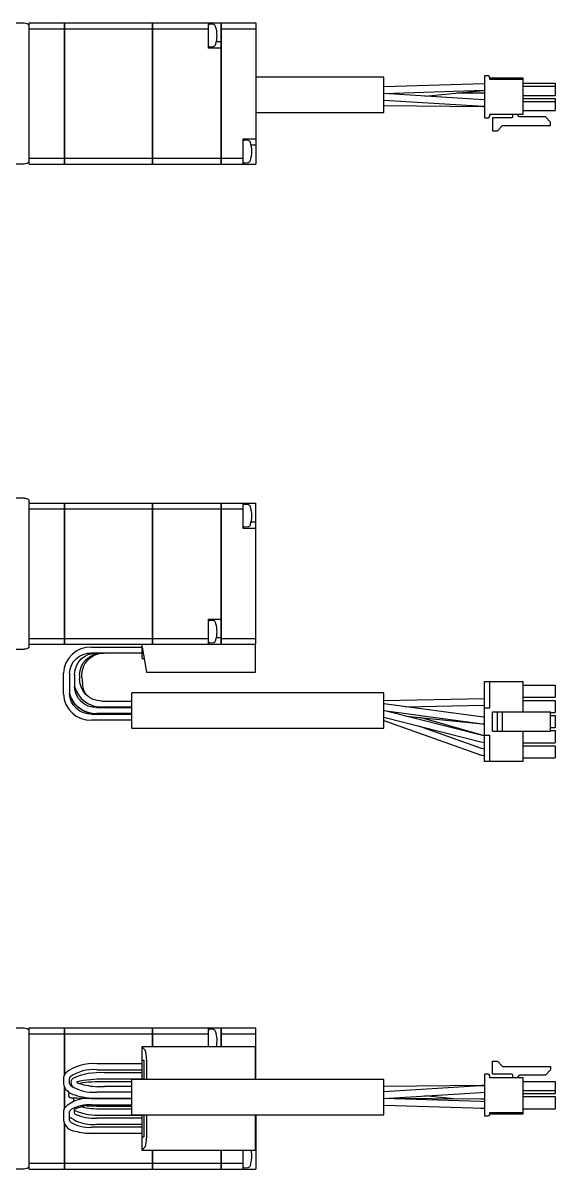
# Model space of a CAD drawing. Extents: x 0 to 602, y -8 to 237.
# Drawn here: x 185.2 to 290.8, y 10 to 237.4 of the extents above; entities that cross this region are included whole.
import ezdxf

# ---------------------------------------------------------------- set-up
doc = ezdxf.new("R2010")
doc.units = 0
doc.header["$LTSCALE"] = 0.5
doc.layers.add('MSM_CONTINUOUS', color=7, linetype='CONTINUOUS')

msp = doc.modelspace()

# ---------------------------------------------------------------- linework, layer by layer
at = {"layer": 'MSM_CONTINUOUS'}
for p, q in [((165.92, 237.36), (185.42, 237.36)), ((186.42, 209.36), (186.42, 237.36)), ((186.42, 237.36), (193.41, 237.36)), ((193.41, 209.36), (193.41, 237.36)), ((193.42, 237.35), (193.41, 237.35)), ((193.42, 237.36), (193.42, 209.36)), ((193.42, 237.36), (210.91, 237.36)), ((210.91, 209.36), (210.91, 237.36)), ((210.92, 237.35), (210.91, 237.35)), ((210.92, 237.36), (210.92, 209.36)), ((210.92, 237.36), (224.52, 237.36)), ((222.02, 232.36), (222.02, 237.36)), ((223.01, 237.02), (222.24, 237.09)), ((224.52, 209.36), (224.52, 237.36)), ((224.52, 237.35), (224.53, 237.35)), ((224.53, 237.36), (224.53, 209.36)), ((224.53, 237.36), (231.42, 237.36)), ((231.42, 237.36), (231.42, 209.36)), ((186.42, 236.2), (193.41, 236.2)), ((193.42, 236.19), (193.41, 236.19)), ((193.42, 236.2), (210.91, 236.2)), ((210.92, 236.19), (210.91, 236.19)), ((210.92, 236.2), (222.02, 236.2)), ((224.52, 236.19), (224.53, 236.19)), ((224.53, 236.2), (231.42, 236.2)), ((224.52, 232.36), (222.02, 232.36)), ((222.24, 232.63), (223.01, 232.69)), ((224.52, 233.61), (223.59, 233.61)), ((256.82, 226.59), (231.42, 226.59)), ((256.82, 219.59), (256.82, 226.59)), ((276.71, 225.3), (256.82, 224.66)), ((276.82, 225.31), (276.71, 225.3)), ((277.54, 226.83), (276.82, 226.83)), ((276.82, 226.83), (276.82, 218.55)), ((277.84, 226.12), (277.84, 226.53)), ((284.47, 226.37), (277.84, 226.37)), ((284.47, 226.12), (277.84, 226.12)), ((284.47, 219.26), (284.47, 226.37)), ((284.47, 225.39), (290.82, 225.39)), ((290.82, 225.39), (290.82, 222.99)), ((256.82, 223.36), (276.75, 224)), ((276.7, 222.12), (256.84, 223.36)), ((264.98, 222.85), (276.54, 223.98)), ((271.3, 223.47), (276.16, 223.5)), ((276.16, 223.5), (276.82, 223.5)), ((276.54, 223.98), (276.82, 224)), ((276.75, 224), (276.82, 224.01)), ((284.47, 224.79), (290.82, 224.79)), ((284.47, 222.99), (290.82, 222.99)), ((256.82, 222.06), (276.62, 220.82)), ((256.82, 220.96), (276.49, 220.81)), ((276.82, 222.12), (276.04, 222.16)), ((276.49, 220.81), (276.82, 220.81)), ((276.62, 220.82), (276.82, 220.81)), ((276.82, 222.11), (276.7, 222.12)), ((284.47, 222.39), (290.82, 222.39)), ((284.47, 221.79), (290.82, 221.79)), ((290.82, 222.39), (290.82, 219.99)), ((231.42, 219.59), (256.82, 219.59)), ((276.82, 218.55), (277.54, 218.55)), ((277.84, 219.26), (284.47, 219.26)), ((277.84, 218.85), (277.84, 219.26)), ((282.22, 218.51), (278.37, 218.51)), ((278.37, 218.51), (278.37, 215.98)), ((282.37, 219.26), (282.37, 218.66)), ((283.52, 218.98), (283.52, 219.26)), ((288.93, 218.7), (283.8, 218.7)), ((284.47, 219.99), (290.82, 219.99)), ((289.93, 217.7), (288.93, 218.7)), ((279.37, 215.98), (280.39, 217)), ((280.39, 217), (289.93, 217)), ((289.93, 217), (289.93, 217.7)), ((228.92, 209.36), (228.92, 214.36)), ((228.92, 214.36), (231.42, 214.36)), ((229.9, 214.02), (229.13, 214.09)), ((278.37, 215.98), (279.37, 215.98)), ((231.42, 213.11), (230.48, 213.11)), ((185.42, 209.36), (183.42, 209.36)), ((186.42, 210.51), (193.41, 210.51)), ((186.42, 209.36), (193.41, 209.36)), ((193.42, 210.52), (193.41, 210.52)), ((193.42, 209.37), (193.41, 209.37)), ((193.42, 210.51), (210.91, 210.51)), ((193.42, 209.36), (210.91, 209.36)), ((210.92, 210.52), (210.91, 210.52)), ((210.92, 209.37), (210.91, 209.37)), ((210.92, 210.51), (224.52, 210.51)), ((210.92, 209.36), (224.52, 209.36)), ((224.52, 210.52), (224.53, 210.52)), ((224.52, 209.37), (224.53, 209.37)), ((224.53, 210.51), (228.92, 210.51)), ((224.53, 209.36), (231.42, 209.36)), ((229.13, 209.63), (229.9, 209.69)), ((185.42, 143.1), (171.42, 143.1)), ((186.42, 113.48), (186.42, 142.72)), ((186.42, 142.1), (193.41, 142.1)), ((193.41, 114.1), (193.41, 142.1)), ((193.42, 142.09), (193.41, 142.09)), ((193.42, 142.1), (193.42, 114.1)), ((193.42, 142.1), (210.91, 142.1)), ((210.91, 114.1), (210.91, 142.1)), ((210.92, 142.09), (210.91, 142.09)), ((210.92, 142.1), (210.92, 114.1)), ((210.92, 142.1), (224.52, 142.1)), ((224.52, 114.1), (224.52, 142.1)), ((224.52, 142.09), (224.53, 142.09)), ((224.53, 142.1), (224.53, 114.1)), ((224.53, 142.1), (231.42, 142.1)), ((228.92, 137.1), (228.92, 142.1)), ((229.9, 141.77), (229.13, 141.83)), ((231.42, 114.1), (231.42, 142.1)), ((186.42, 140.95), (193.41, 140.95)), ((193.42, 140.94), (193.41, 140.94)), ((193.42, 140.95), (210.91, 140.95)), ((210.92, 140.94), (210.91, 140.94)), ((210.92, 140.95), (224.52, 140.95)), ((224.52, 140.94), (224.53, 140.94)), ((224.53, 140.95), (228.92, 140.95)), ((231.42, 137.1), (228.92, 137.1)), ((229.13, 137.37), (229.9, 137.44)), ((231.42, 138.35), (230.48, 138.35)), ((222.02, 114.1), (222.02, 119.1)), ((222.02, 119.1), (224.52, 119.1)), ((223.01, 118.77), (222.24, 118.83)), ((186.42, 115.26), (193.41, 115.26)), ((186.42, 114.1), (193.41, 114.1)), ((193.42, 115.25), (193.41, 115.25)), ((193.42, 114.11), (193.41, 114.11)), ((193.42, 115.26), (210.91, 115.26)), ((193.42, 114.1), (231.42, 114.1)), ((208.82, 111.3), (208.82, 114.1)), ((210.92, 115.25), (210.91, 115.25)), ((210.92, 114.11), (210.91, 114.11)), ((210.92, 115.26), (222.02, 115.26)), ((222.24, 114.37), (223.01, 114.44)), ((224.52, 115.35), (223.59, 115.35)), ((224.52, 115.25), (224.53, 115.25)), ((224.52, 114.11), (224.53, 114.11)), ((224.53, 115.26), (231.42, 115.26)), ((231.32, 108.6), (231.32, 114.1)), ((171.42, 113.1), (185.42, 113.1)), ((198.82, 113.55), (208.82, 113.55)), ((208.82, 112.35), (198.82, 112.35)), ((201.3, 112.35), (201.07, 112.35)), ((208.82, 113.5), (209.69, 108.6)), ((208.82, 111.3), (209.21, 111.3)), ((193.22, 104.25), (193.22, 108.35)), ((194.42, 108.35), (194.42, 104.25)), ((195.42, 108.19), (195.42, 105.71)), ((196.42, 108.04), (196.42, 107.16)), ((196.9, 107.59), (197.02, 106.2)), ((209.69, 108.6), (231.32, 108.6)), ((276.82, 90.85), (276.82, 106.7)), ((276.82, 106.7), (284.47, 106.7)), ((277.84, 101.51), (277.84, 106.7)), ((284.47, 100.71), (284.47, 106.7)), ((284.47, 105.98), (290.82, 105.98)), ((290.82, 105.98), (290.82, 103.58)), ((194.43, 104.26), (194.42, 104.29)), ((200.82, 102.85), (206.82, 102.85)), ((206.82, 97.45), (206.82, 104.45)), ((256.82, 104.45), (206.82, 104.45)), ((256.82, 97.45), (256.82, 104.45)), ((276.72, 103.3), (256.82, 102.9)), ((276.82, 103.3), (276.65, 103.3)), ((276.82, 103.3), (276.72, 103.3)), ((284.47, 103.58), (290.82, 103.58)), ((284.47, 102.98), (290.82, 102.98)), ((290.82, 102.98), (290.82, 100.58)), ((198.82, 100.25), (206.82, 100.25)), ((199.11, 101.71), (199.08, 101.71)), ((199.08, 101.71), (199.11, 101.7)), ((199.82, 101.65), (199.11, 101.71)), ((199.11, 101.7), (200.32, 101.55)), ((206.82, 101.65), (199.82, 101.65)), ((199.82, 101.55), (206.82, 101.55)), ((206.82, 100.35), (199.82, 100.35)), ((276.58, 99.64), (256.82, 102.26)), ((256.82, 100.95), (276.41, 98.35)), ((276.38, 96.03), (257.04, 100.92)), ((261.12, 101.69), (276.67, 102)), ((276.67, 102), (276.82, 102)), ((276.82, 101.51), (277.84, 101.51)), ((278.37, 96.85), (278.37, 100.71)), ((278.37, 100.71), (289.93, 100.71)), ((279.37, 96.85), (279.37, 100.71)), ((280.39, 96.85), (280.39, 100.71)), ((289.93, 96.85), (289.93, 100.71)), ((289.93, 100.58), (290.82, 100.58)), ((206.82, 99.05), (198.82, 99.05)), ((256.82, 99.63), (276.06, 94.77)), ((256.82, 98.96), (275.79, 92.23)), ((261.24, 99.86), (276.41, 98.34)), ((276.23, 93.45), (263.75, 97.88)), ((276.33, 96.07), (264.01, 99.58)), ((276.41, 98.35), (276.82, 98.31)), ((276.41, 98.34), (276.82, 98.31)), ((276.82, 99.61), (276.58, 99.64)), ((289.93, 99.98), (290.82, 99.98)), ((290.82, 99.98), (290.82, 97.58)), ((206.82, 97.45), (256.82, 97.45)), ((276.82, 95.96), (276.33, 96.07)), ((276.82, 95.95), (276.38, 96.03)), ((276.82, 96.05), (277.84, 96.05)), ((277.84, 90.85), (277.84, 96.05)), ((278.37, 96.85), (289.93, 96.85)), ((284.47, 90.85), (284.47, 96.85)), ((289.93, 97.58), (290.82, 97.58)), ((289.93, 96.98), (290.82, 96.98)), ((290.82, 96.98), (290.82, 94.58)), ((276.06, 94.77), (276.82, 94.64)), ((276.82, 93.29), (276.22, 93.46)), ((284.47, 94.58), (290.82, 94.58)), ((284.47, 93.98), (290.82, 93.98)), ((290.82, 93.98), (290.82, 91.58)), ((275.78, 92.23), (276.82, 91.97)), ((275.79, 92.23), (276.82, 91.97)), ((284.47, 91.58), (290.82, 91.58)), ((284.47, 90.85), (276.82, 90.85)), ((183.42, 38), (185.42, 38)), ((186.42, 10), (186.42, 38)), ((186.42, 38), (193.41, 38)), ((186.42, 36.85), (193.41, 36.85)), ((193.41, 28.71), (193.41, 38)), ((193.42, 37.99), (193.41, 37.99)), ((193.42, 36.85), (193.41, 36.85)), ((193.42, 38), (210.91, 38)), ((193.42, 38), (193.42, 28.73)), ((193.42, 36.85), (210.91, 36.85)), ((210.91, 34.3), (210.91, 38)), ((210.92, 37.99), (210.91, 37.99)), ((210.92, 36.85), (210.91, 36.85)), ((210.92, 38), (210.92, 34.3)), ((210.92, 38), (224.52, 38)), ((210.92, 36.85), (222.02, 36.85)), ((222.02, 34.3), (222.02, 38)), ((223.01, 37.66), (222.24, 37.73)), ((224.52, 34.3), (224.52, 38)), ((224.52, 37.99), (224.53, 37.99)), ((224.52, 36.85), (224.53, 36.85)), ((224.53, 38), (224.53, 34.3)), ((224.53, 38), (231.42, 38)), ((224.53, 36.85), (231.42, 36.85)), ((231.42, 27.77), (231.42, 38)), ((208.82, 34.3), (231.32, 34.3)), ((208.82, 27.77), (208.82, 34.3)), ((208.82, 34.19), (209.43, 33.59)), ((231.32, 27.77), (231.32, 34.3)), ((208.82, 30.9), (199.82, 30.9)), ((199.82, 29.7), (208.82, 29.7)), ((208.82, 31.6), (209.21, 31.6)), ((209.21, 31.6), (209.21, 27.77)), ((209.69, 31.82), (209.69, 27.77)), ((278.37, 28.85), (278.37, 31.38)), ((278.37, 31.38), (279.37, 31.38)), ((279.37, 31.38), (280.39, 30.36)), ((280.39, 30.36), (289.93, 30.36)), ((289.93, 29.66), (288.93, 28.66)), ((289.93, 30.36), (289.93, 29.66)), ((193.22, 27.95), (193.22, 27)), ((194.42, 26.98), (194.42, 27.95)), ((195.94, 27.17), (195.89, 27.33)), ((206.82, 27.3), (201.28, 27.3)), ((208.82, 29.1), (201.3, 29.1)), ((201.3, 27.9), (208.82, 27.9)), ((206.82, 20.77), (206.82, 27.77)), ((256.82, 27.77), (206.82, 27.77)), ((256.82, 20.77), (256.82, 27.77)), ((277.54, 28.81), (276.82, 28.81)), ((276.82, 28.81), (276.82, 20.53)), ((277.84, 28.1), (277.84, 28.51)), ((284.47, 28.1), (277.84, 28.1)), ((282.22, 28.85), (278.37, 28.85)), ((282.37, 28.7), (282.37, 28.1)), ((283.52, 28.1), (283.52, 28.38)), ((288.93, 28.66), (283.8, 28.66)), ((284.47, 20.99), (284.47, 28.1)), ((284.47, 27.37), (290.82, 27.37)), ((290.82, 27.37), (290.82, 24.97)), ((193.41, 22.1), (193.41, 26.35)), ((193.42, 26.32), (193.42, 22.12)), ((194.38, 25.17), (194.26, 24.99)), ((194.74, 26.96), (194.76, 26.92)), ((194.76, 26.92), (194.83, 26.72)), ((206.82, 25.25), (199.82, 25.25)), ((201.4, 26.35), (201.36, 26.35)), ((206.82, 26.35), (201.38, 26.35)), ((276.49, 26.55), (256.82, 26.4)), ((275.96, 26.5), (256.82, 25.3)), ((256.84, 24), (276.04, 25.2)), ((276.82, 26.54), (275.96, 26.5)), ((276.04, 25.2), (276.82, 25.24)), ((276.82, 26.55), (276.22, 26.55)), ((276.82, 26.55), (276.49, 26.55)), ((284.47, 25.57), (290.82, 25.57)), ((194.26, 24.99), (194.22, 24.79)), ((195.23, 24.13), (195.22, 24.08)), ((195.22, 24.08), (195.22, 23.67)), ((195.22, 23.67), (195.22, 23.64)), ((195.22, 23.64), (195.27, 23.41)), ((206.82, 23.95), (198.82, 23.95)), ((198.82, 22.75), (206.82, 22.75)), ((199.82, 24.05), (206.82, 24.05)), ((276.03, 23.38), (256.82, 24)), ((276.16, 23.86), (256.84, 24)), ((271.3, 23.89), (264.98, 24.51)), ((276.82, 23.36), (276.03, 23.38)), ((276.82, 23.85), (276.16, 23.86)), ((284.47, 24.97), (290.82, 24.97)), ((284.47, 24.37), (290.82, 24.37)), ((290.82, 24.37), (290.82, 21.97)), ((193.22, 21.4), (193.22, 19.65)), ((194.42, 19.65), (194.42, 21.4)), ((195.42, 21.06), (195.42, 21.79)), ((197.77, 22.57), (199.82, 22.5)), ((199.82, 22.5), (206.82, 22.5)), ((206.82, 21.9), (200.82, 21.9)), ((200.82, 20.7), (208.82, 20.7)), ((206.82, 20.77), (256.82, 20.77)), ((208.82, 13.7), (208.82, 20.77)), ((209.21, 20.77), (209.21, 16.4)), ((209.69, 20.77), (209.69, 16.18)), ((231.32, 13.7), (231.32, 20.77)), ((231.42, 20.77), (231.42, 10)), ((256.82, 22.7), (276.71, 22.06)), ((275.99, 22.08), (276.82, 22.06)), ((276.71, 22.06), (276.82, 22.05)), ((276.82, 20.53), (277.54, 20.53)), ((277.84, 21.24), (284.47, 21.24)), ((277.84, 20.83), (277.84, 21.24)), ((277.84, 20.99), (284.47, 20.99)), ((284.47, 21.97), (290.82, 21.97)), ((193.41, 10), (193.41, 19.05)), ((193.42, 19.03), (193.42, 10)), ((208.82, 18.3), (198.82, 18.3)), ((208.82, 20.1), (199.82, 20.1)), ((199.82, 18.9), (208.82, 18.9)), ((198.82, 17.1), (208.82, 17.1)), ((208.82, 16.4), (209.21, 16.4)), ((209.43, 14.41), (208.82, 13.81)), ((231.32, 13.7), (208.82, 13.7)), ((210.91, 10), (210.91, 13.7)), ((210.92, 13.7), (210.92, 10)), ((224.52, 10), (224.52, 13.7)), ((224.53, 13.7), (224.53, 10)), ((228.92, 10), (228.92, 13.7)), ((231.32, 13.75), (231.42, 13.75)), ((185.42, 10), (165.92, 10)), ((186.42, 11.15), (193.41, 11.15)), ((186.42, 10), (193.41, 10)), ((193.42, 11.16), (193.41, 11.16)), ((193.42, 10.01), (193.41, 10.01)), ((193.42, 11.15), (210.91, 11.15)), ((193.42, 10), (210.91, 10)), ((210.92, 11.16), (210.91, 11.16)), ((210.92, 10.01), (210.91, 10.01)), ((210.92, 11.15), (224.52, 11.15)), ((210.92, 10), (224.52, 10)), ((224.52, 11.16), (224.53, 11.16)), ((224.52, 10.01), (224.53, 10.01)), ((224.53, 11.15), (228.92, 11.15)), ((224.53, 10), (231.42, 10)), ((229.13, 10.27), (229.9, 10.34))]:
    msp.add_line(p, q, dxfattribs=at)
at = {"layer": 'MSM_CONTINUOUS', "extrusion": (0, 0, -1)}
for centre, radius, start, end in [((-185.42, 235.86), 1.5, 90, 131.8103), ((-282.22, 218.66), 0.15, 180, 270), ((-283.8, 218.98), 0.28, 270, 0), ((-185.42, 210.86), 1.5, 228.1897, 270), ((-185.42, 141.6), 1.5, 90, 131.8103), ((-185.42, 114.6), 1.5, 228.1897, 270), ((-198.63, 108.14), 4.22, 2.8542, 92.5704), ((-199.71, 108.07), 4.29, 1.642, 91.5567), ((-200.78, 108), 4.36, 0.5892, 90.5857), ((-201.27, 107.96), 4.39, 355.0821, 90.1308), ((-200.78, 107.21), 4.36, 269.4314, 359.3937), ((-199.71, 105.84), 4.29, 268.4892, 358.3121), ((-201.38, 106.59), 4.37, 322.9581, 354.9542), ((-198.64, 104.47), 4.22, 267.5064, 357.069), ((-199.72, 105.7), 5.45, 271.1091, 336.0046), ((-185.42, 36.5), 1.5, 90, 131.8103), ((-200.88, 5.84), 22.07, 76.9097, 91.0922), ((-200.62, 51.62), 25.29, 268.3223, 271.4809), ((-199.35, 10.56), 13.5, 84.8625, 92.0051), ((-200.39, 37.69), 15.8, 268.4424, 283.4128), ((-185.42, 11.5), 1.5, 228.1897, 270)]:
    msp.add_arc(centre, radius, start, end, dxfattribs=at)
at = {"layer": 'MSM_CONTINUOUS'}
for centre, radius, start, end in [((222.22, 236.89), 0.2, 85, 180), ((222.96, 236.52), 0.5, 17.6292, 85), ((217.72, 234.86), 6, 342.3708, 17.6292), ((222.22, 232.83), 0.2, 180, 275), ((222.96, 233.19), 0.5, 275, 342.3708), ((277.54, 226.53), 0.3, 360, 90), ((277.54, 218.85), 0.3, 270, 360), ((229.11, 213.89), 0.2, 85, 161.8051), ((229.85, 213.52), 0.5, 17.6292, 85), ((224.61, 211.86), 6, 342.3708, 17.6292), ((229.11, 209.83), 0.2, 198.1949, 275), ((229.85, 210.19), 0.5, 275, 342.3708), ((229.11, 141.63), 0.2, 85, 161.8051), ((229.85, 141.27), 0.5, 17.6292, 85), ((224.61, 139.6), 6, 342.3708, 17.6292), ((229.11, 137.57), 0.2, 198.1949, 275), ((229.85, 137.94), 0.5, 275, 342.3708), ((222.22, 118.63), 0.2, 85, 180), ((222.96, 118.27), 0.5, 17.6292, 85), ((217.72, 116.6), 6, 342.3708, 17.6292), ((222.22, 114.57), 0.2, 180, 275), ((222.96, 114.94), 0.5, 275, 342.3708), ((198.63, 108.14), 5.41, 87.9657, 177.8137), ((200.79, 107.24), 5.59, 195.9654, 270.2921), ((198.63, 104.45), 5.41, 182.1273, 272.0933), ((199.75, 105.92), 5.57, 197.3809, 270.7723), ((222.22, 37.53), 0.2, 85, 180), ((222.96, 37.17), 0.5, 17.6292, 85), ((217.72, 35.5), 6, 348.463, 17.6292), ((205.18, 32.06), 4.51, 356.9565, 19.8759), ((199.06, 22.19), 8.74, 85.0197, 128.3235), ((199.07, 22.01), 7.72, 84.4381, 125.6687), ((194.94, 27.92), 1.72, 139.0024, 178.8954), ((195.04, 27.88), 0.622, 138.9031, 173.0608), ((195.69, 27.21), 0.978, 128.7039, 194.8652), ((200.38, 16.4), 12.73, 85.8454, 114.6186), ((200.54, 0.44), 26.87, 88.4238, 98.8516), ((277.54, 28.51), 0.3, 0, 90), ((282.22, 28.7), 0.15, 0, 90), ((283.8, 28.38), 0.28, 90, 180), ((195.94, 27.44), 2.75, 189.2724, 261.0568), ((195.29, 27.19), 0.889, 193.8661, 231.118), ((199.24, 33.88), 8.65, 238.5524, 273.8561), ((195.95, 27.17), 1.21, 201.8456, 229.7784), ((196.47, 27.83), 0.846, 231.4689, 266.9127), ((200.64, 40.1), 13.77, 252.1759, 267.1972), ((200.64, 40.1), 13.77, 272.9984, 272.9996), ((197.97, 17.57), 6.43, 82.4193, 135.037), ((194.84, 24.77), 0.622, 178.1145, 264.9417), ((198.35, 15.64), 7.13, 86.1621, 121.44), ((198.54, 94.03), 69.98, 266.9256, 270.5083), ((199.63, 36.98), 12.93, 251.4264, 270.8555), ((200.53, 8.7), 14.15, 96.6571, 110.3054), ((194.67, 21.38), 1.45, 149.5973, 179.5942), ((194.89, 21.32), 0.476, 123.7324, 171.3862), ((195.96, 21.38), 0.679, 120.1743, 142.5013), ((195.65, 21.85), 0.266, 210.6087, 235.589), ((196.35, 21.89), 1.25, 222.2163, 230.9064), ((199.98, 31.63), 10.96, 245.8666, 274.385), ((199.3, 28.8), 8.72, 244.6207, 273.4586), ((277.54, 20.83), 0.3, 270, 0), ((195.78, 20.13), 2.6, 190.5511, 265.471), ((198.89, 26.1), 7.25, 231.9863, 263.6299), ((194.93, 19.76), 0.517, 191.8582, 224.7596), ((198.31, 25.14), 6.86, 236.8577, 274.2662), ((198.95, 27.31), 8.45, 264.0847, 275.9153), ((198.71, 28.49), 11.39, 254.0263, 270.5737), ((205.05, 15.96), 4.64, 340.4546, 2.713), ((224.61, 12.5), 6, 342.3708, 11.537), ((229.11, 10.47), 0.2, 198.1949, 275), ((229.85, 10.83), 0.5, 275, 342.3708)]:
    msp.add_arc(centre, radius, start, end, dxfattribs=at)

doc.saveas('drawing.dxf')
